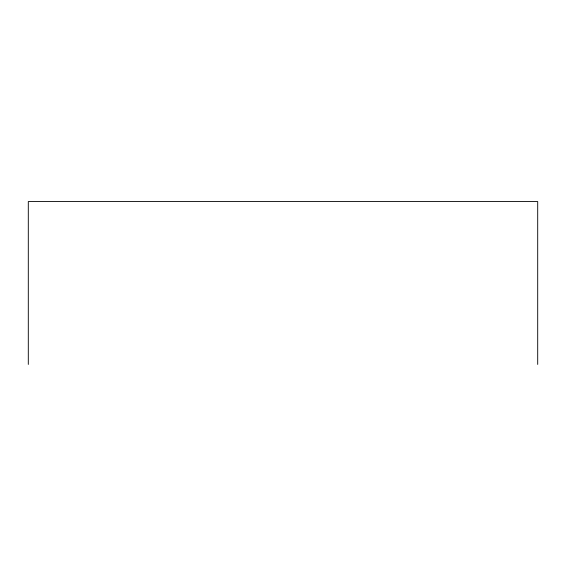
<?xml version="1.0" encoding="UTF-8"?>
<svg xmlns="http://www.w3.org/2000/svg" width="566" height="566" viewBox="0 0 566 566"><rect width="100%" height="100%" fill="white"/><g stroke="black" fill="none" stroke-linecap="round" stroke-linejoin="round"><path stroke-width="0.85" d="M537.7 364.426L537.7 201.574L28.3 201.574L28.3 364.426"/></g></svg>
